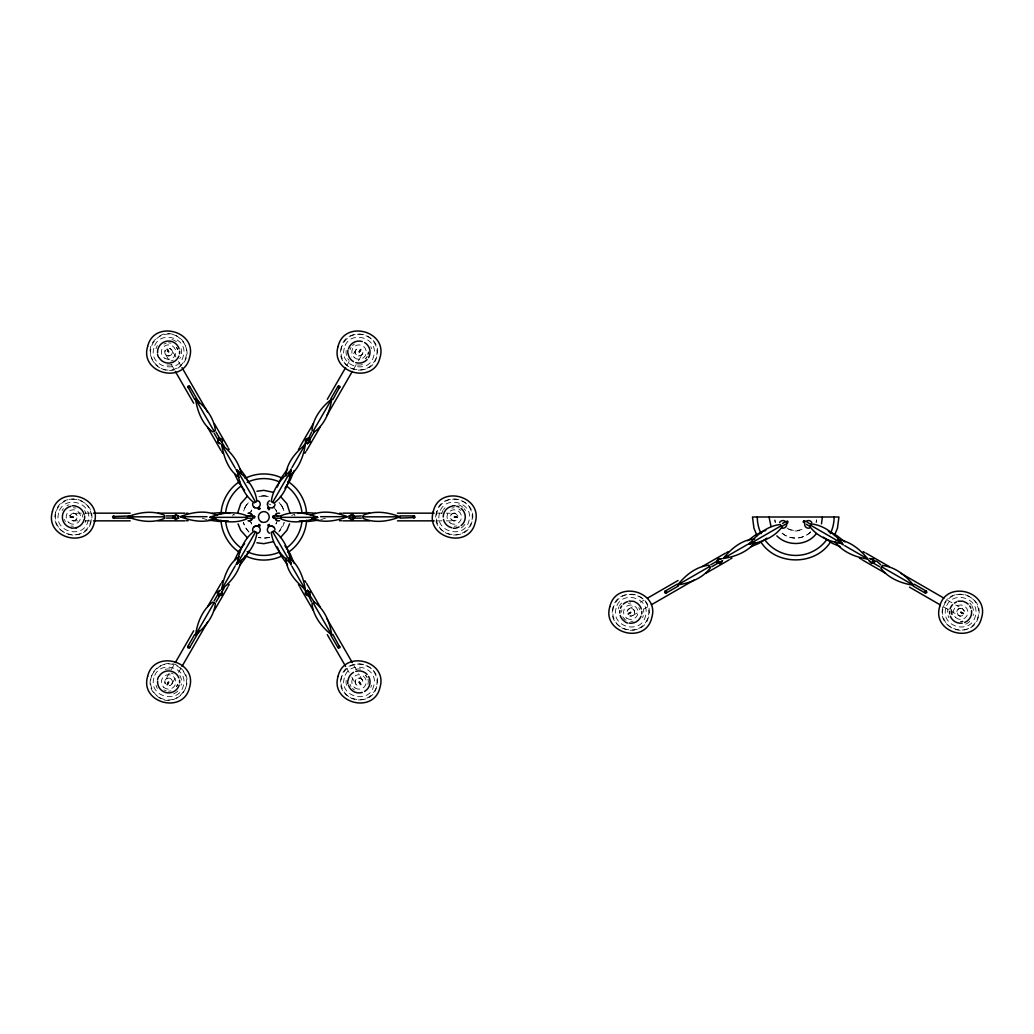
<?xml version="1.0" encoding="UTF-8"?>
<svg xmlns="http://www.w3.org/2000/svg" width="1034" height="1034" viewBox="0 0 1034 1034"><rect width="100%" height="100%" fill="white"/><g stroke="black" fill="none" stroke-linecap="round" stroke-linejoin="round"><path stroke-width="0.75" stroke-dasharray="5 3.75" d="M368.285 352.077L367.975 354.481A9.332 9.332 0 0 0 368.363 352.077L367.975 349.686M367.975 684.314L368.285 681.923A9.332 9.332 0 0 0 368.039 679.506L368.285 681.923M621.524 612.218L621.848 609.814M816.472 519.74L816.123 522.48A21.132 21.132 0 0 0 816.653 519.766M951.668 609.814L952.598 616.846M232.663 515.992L233.322 514.299M169.201 673.173L164.884 680.928L165.272 683.836A3.839 3.839 0 0 1 166.978 678.433A3.839 3.839 0 0 1 172.213 680.605A3.839 3.839 0 0 1 169.589 685.632L171.928 683.836L175.858 677.024M171.928 683.836C174.552 679.661 167.573 675.629 165.272 679.997M176.62 686.55L177.538 684.314A9.332 9.332 0 0 1 176.672 686.589M250.758 512.257L251.689 510.008A13.998 13.998 0 0 0 250.655 512.218M277.332 520.632L275.936 524.005A13.998 13.998 0 0 0 276.97 521.795M350.087 349.686L351.004 347.45M355.696 350.164C352.31 356.459 364.382 358.048 362.74 351.082A3.839 3.839 0 0 1 360.026 355.799A3.839 3.839 0 0 1 355.321 353.072A3.839 3.839 0 0 1 358.035 348.368L355.696 350.164L351.767 356.976M171.192 669.748L173.867 665.095M347.101 365.067L349.117 361.577M178.507 672.423L180.523 668.933M353.757 368.905L356.433 364.252M358.423 360.827L362.352 354.003M155.63 339.113C138.336 355.14 165.53 382.334 181.557 365.054C198.218 349.815 173.35 322.698 156.897 338.144M279.594 530.856L284.221 522.48A21.132 21.132 0 0 1 278.753 531.954M352.478 345.537L354.391 344.063M628.866 608.884L627.082 611.223A3.839 3.839 0 0 1 631.787 608.509C636.595 609.608 634.514 617.388 629.796 615.928A3.839 3.839 0 0 0 634.501 613.214A3.839 3.839 0 0 0 631.787 608.509L628.866 608.884L635.69 604.955M640.279 602.305L643.768 600.289M632.705 615.54L639.529 611.611M644.117 608.961L647.607 606.945M291.691 515.462L293.953 514.493M163.954 344.063L166.19 343.133M170.985 361.034L173.221 360.103M325.49 518.202L320.618 519.663M81.259 513.161L72.393 513.291L69.666 516.005A3.839 3.839 0 0 1 75.004 513.523A3.839 3.839 0 0 1 76.529 519.21A3.839 3.839 0 0 1 70.661 519.727L73.388 520.852L81.259 520.852M73.388 520.852C78.313 521.033 78.313 512.98 73.388 513.161M451.845 508.056L454.249 507.746M269.279 537.422L263.812 538.132L258.345 537.422A21.132 21.132 0 0 0 273.157 535.961M454.249 513.161C447.102 513.368 451.755 524.626 456.963 519.727A3.839 3.839 0 0 1 451.095 519.21A3.839 3.839 0 0 1 452.621 513.523A3.839 3.839 0 0 1 457.959 516.005L455.244 513.291L446.365 513.161M454.249 526.267L456.64 525.957M628.388 603.274L630.792 602.951M630.792 621.486L633.183 621.163M168.594 691.177L170.998 690.867M85.215 513.161L90.591 513.161M437.033 513.161L442.41 513.161M85.215 520.852L90.591 520.852M437.033 520.852L442.41 520.852M446.365 520.852L454.249 520.852M168.594 342.823L170.985 343.133M73.388 507.746L75.779 508.056M70.984 525.957L73.388 526.267M207.02 519.663L202.134 518.202M788.709 529.124L795.702 530.998L802.707 529.124A13.998 13.998 0 0 1 785.801 526.901M962.538 608.884C954.382 605.329 956.372 620.478 963.339 614.933A3.839 3.839 0 0 1 957.471 614.416A3.839 3.839 0 0 1 958.996 608.729A3.839 3.839 0 0 1 964.334 611.223L962.538 608.884L955.713 604.955M170.998 672.966L173.234 673.897M163.967 689.936L166.203 690.867M233.671 514.493L234.808 514.971M947.635 600.289L952.288 602.977M943.796 606.945L948.449 609.633M950.737 610.952L958.699 615.54M458.876 508.987L460.802 510.46M352.478 688.463L354.391 689.936M156.897 695.856C173.363 711.302 198.231 684.185 181.557 668.946C165.543 651.666 138.349 678.86 155.63 694.887M622.765 616.846L624.239 618.771M175.858 356.976L171.915 350.164L169.589 348.368A3.839 3.839 0 0 1 172.2 353.395A3.839 3.839 0 0 1 166.965 355.567A3.839 3.839 0 0 1 165.259 350.164L164.884 353.072L169.201 360.827M165.259 354.003C167.573 358.371 174.552 354.339 171.915 350.164M273.713 507.112L275.936 510.008A13.998 13.998 0 0 1 276.97 512.218M362.352 679.997C358.591 673.909 351.172 683.577 358.022 685.632A3.839 3.839 0 0 1 355.308 680.928A3.839 3.839 0 0 1 360.013 678.201A3.839 3.839 0 0 1 362.74 682.918L362.352 679.997L358.41 673.173M178.507 361.577L180.523 365.067M353.744 665.095L356.433 669.748M171.179 364.252L173.867 368.905M347.088 668.933L349.104 672.423M351.754 677.024L355.696 683.836M294.315 514.299L294.961 515.992M638.805 607.591L639.736 609.814M350.074 684.314L351.004 686.55M275.936 510.008L276.866 512.257M250.758 521.756L251.689 524.005A13.998 13.998 0 0 1 250.655 521.795M176.607 347.45L177.538 349.686A9.332 9.332 0 0 0 176.672 347.411M64.431 519.404L65.362 521.64M774.931 519.74L775.293 522.48A21.132 21.132 0 0 1 774.75 519.766M82.332 514.609L82.642 517M181.118 348.729A12.977 12.977 0 0 1 179.826 358.565M171.954 364.614A12.977 12.977 0 0 1 165.233 364.614M156.056 348.729A12.977 12.977 0 0 1 157.349 345.589M171.954 339.553A12.977 12.977 0 0 1 177.77 342.9M371.555 685.271A12.977 12.977 0 0 1 370.779 687.403M346.493 685.271A12.977 12.977 0 0 1 346.493 678.562M355.67 669.386A12.977 12.977 0 0 1 362.378 669.386M267.431 503.48A13.998 13.998 0 0 1 270.805 504.876M362.391 364.614A12.977 12.977 0 0 1 355.67 364.614M349.091 360.427A12.977 12.977 0 0 1 347.786 358.565M346.493 355.438A12.977 12.977 0 0 1 346.493 348.729M370.792 346.597A12.977 12.977 0 0 1 371.555 348.729M179.838 675.435A12.977 12.977 0 0 1 181.131 685.271M177.77 691.1A12.977 12.977 0 0 1 171.954 694.447M157.362 688.411A12.977 12.977 0 0 1 156.056 685.271M165.233 669.386A12.977 12.977 0 0 1 171.954 669.386M464.873 524.445A12.977 12.977 0 0 1 458.682 529.201M441.712 513.652A12.977 12.977 0 0 1 443.004 510.512M443.612 509.568A12.977 12.977 0 0 1 445.072 507.823M458.682 504.812A12.977 12.977 0 0 1 463.426 507.823M464.188 508.663A12.977 12.977 0 0 1 465.481 510.512M85.912 520.361A12.977 12.977 0 0 1 85.137 522.493M62.143 510.512A12.977 12.977 0 0 1 63.449 508.663M66.9 505.768A12.977 12.977 0 0 1 68.942 504.812M84.62 510.512A12.977 12.977 0 0 1 85.912 513.652M643.329 615.579A12.977 12.977 0 0 1 642.553 617.699M618.254 608.858A12.977 12.977 0 0 1 619.03 606.725M619.547 605.73A12.977 12.977 0 0 1 621.615 603.042M643.329 608.858A12.977 12.977 0 0 1 643.768 612.218M626.126 620.297A9.332 9.332 0 0 1 624.187 618.81M971.857 605.73A12.977 12.977 0 0 1 973.149 615.579M969.789 621.395A12.977 12.977 0 0 1 963.972 624.756M948.863 617.699A12.977 12.977 0 0 1 948.088 615.579M947.635 612.218A12.977 12.977 0 0 1 948.088 608.858M969.789 603.042A12.977 12.977 0 0 1 971.249 604.774M951.603 614.635A9.332 9.332 0 0 1 951.603 609.802M55.668 512.257C48.714 534.785 85.861 544.737 91.095 521.756C98.049 499.228 60.903 489.276 55.668 512.257M58.692 513.071C52.915 531.747 83.728 540.006 88.071 520.942C93.848 502.266 63.035 494.006 58.692 513.071M153.898 348.148C148.133 366.824 178.934 375.083 183.276 356.019C189.054 337.342 158.241 329.083 153.898 348.148M153.911 677.981C148.133 696.658 178.947 704.917 183.289 685.852C189.054 667.176 158.254 658.917 153.911 677.981M341.31 347.334C334.357 369.862 371.503 379.814 376.738 356.833C383.692 334.305 346.545 324.353 341.31 347.334M344.335 348.148C338.57 366.824 369.371 375.083 373.713 356.019C379.491 337.342 348.678 329.083 344.335 348.148M341.31 677.167C334.357 699.695 371.503 709.647 376.738 686.666C383.692 664.138 346.545 654.186 341.31 677.167M344.335 677.981C338.557 696.658 369.371 704.917 373.713 685.852C379.478 667.176 348.678 658.917 344.335 677.981M436.529 512.257C429.575 534.785 466.722 544.737 471.956 521.756C478.91 499.228 441.764 489.276 436.529 512.257M439.553 513.071C433.789 531.747 464.589 540.006 468.932 520.942C474.709 502.266 443.896 494.006 439.553 513.071M613.072 607.475C606.118 629.99 643.264 639.943 648.499 616.962C655.453 594.447 618.306 584.494 613.072 607.475M616.096 608.276C610.331 626.966 641.132 635.212 645.474 616.161C651.252 597.471 620.439 589.225 616.096 608.276M942.905 607.475C935.951 629.99 973.097 639.943 978.332 616.962C985.286 594.447 948.139 584.494 942.905 607.475M945.929 608.276C940.152 626.966 970.965 635.212 975.308 616.161C981.085 597.471 950.272 589.225 945.929 608.276M245.51 506.44L243.391 511.533A21.132 21.132 0 0 1 248.871 502.059L245.51 506.44M367.044 356.717L365.584 358.63A9.332 9.332 0 0 0 367.109 356.743M810.643 531.954C802.694 539.994 788.709 539.994 780.76 531.954A21.132 21.132 0 0 0 810.643 531.954M263.812 495.868L258.345 496.591A21.132 21.132 0 0 1 269.279 496.591L263.812 495.868M963.016 621.163L960.612 621.486A9.332 9.332 0 0 0 963.029 621.227M282.114 506.44L278.753 502.059A21.132 21.132 0 0 1 284.221 511.533L282.114 506.44M367.044 677.283L365.571 675.37A9.332 9.332 0 0 1 367.109 677.257M248.871 531.954L245.51 527.573L243.391 522.48A21.132 21.132 0 0 0 248.871 531.954M155.837 364.834A18.043 18.043 0 0 0 186.017 356.756A18.043 18.043 0 0 0 163.928 334.654A18.043 18.043 0 0 0 155.837 364.834M164.923 358.333A7.251 7.251 0 0 0 175.832 352.142A7.251 7.251 0 0 0 165.013 345.783A7.251 7.251 0 0 0 164.923 358.333M350.009 697.536A18.043 18.043 0 0 0 377.061 681.923A18.043 18.043 0 0 0 350.009 666.297A18.043 18.043 0 0 0 350.009 697.536M354.985 687.933A7.251 7.251 0 0 0 366.256 682.401A7.251 7.251 0 0 0 355.825 675.409A7.251 7.251 0 0 0 354.985 687.933M350.009 367.703A18.043 18.043 0 0 0 377.061 352.077A18.043 18.043 0 0 0 350.009 336.464A18.043 18.043 0 0 0 350.009 367.703M354.468 357.712A7.251 7.251 0 0 0 366.178 353.214A7.251 7.251 0 0 0 356.433 345.317A7.251 7.251 0 0 0 354.468 357.712M159.572 697.536A18.043 18.043 0 0 0 186.637 681.923A18.043 18.043 0 0 0 159.572 666.297A18.043 18.043 0 0 0 159.572 697.536M163.708 687.274A7.251 7.251 0 0 0 175.677 683.474A7.251 7.251 0 0 0 166.409 675.008A7.251 7.251 0 0 0 163.708 687.274M445.227 532.626A18.043 18.043 0 0 0 472.279 517A18.043 18.043 0 0 0 445.227 501.387A18.043 18.043 0 0 0 445.227 532.626M450.113 522.958A7.251 7.251 0 0 0 461.461 517.607A7.251 7.251 0 0 0 451.147 510.447A7.251 7.251 0 0 0 450.113 522.958M60.631 529.757A18.043 18.043 0 0 0 90.811 521.679A18.043 18.043 0 0 0 68.709 499.577A18.043 18.043 0 0 0 60.631 529.757M68.903 522.7A7.251 7.251 0 0 0 80.562 518.034A7.251 7.251 0 0 0 70.687 510.279A7.251 7.251 0 0 0 68.903 522.7M621.77 627.845A18.043 18.043 0 0 0 648.822 612.218A18.043 18.043 0 0 0 621.77 596.592A18.043 18.043 0 0 0 621.77 627.845M626.759 618.242A7.251 7.251 0 0 0 638.017 612.71A7.251 7.251 0 0 0 627.599 605.717A7.251 7.251 0 0 0 626.759 618.242M947.868 624.975A18.043 18.043 0 0 0 978.035 616.884A18.043 18.043 0 0 0 955.946 594.796A18.043 18.043 0 0 0 947.868 624.975M955.726 617.569A7.251 7.251 0 0 0 967.695 613.769A7.251 7.251 0 0 0 958.428 605.317A7.251 7.251 0 0 0 955.726 617.569"/><path stroke-width="1.5" d="M84.594 518.603L84.659 516.069M258.022 507.759L259.03 509.503M260.051 508.56L259.107 507.293M268.426 526.552L267.793 525.104L269.241 524.484M269.254 524.496L269.383 526.487A3.839 3.839 0 0 1 275.031 529.796M786.784 523.062C787.727 524.419 789.11 519.275 786.163 521.64M719.095 561.901L717.312 563.052M347.734 352.84L347.851 350.306M252.929 517.582L254.623 517.969L254.416 516.095M221.005 513.808C221.69 500.921 228.824 488.565 239.642 481.534M237.678 512.864L240.715 503.674L247.165 496.449M306.62 520.205C305.935 533.092 298.8 545.435 287.982 552.479M821.461 523.902L822.379 517M195.594 634.811C197.365 622.546 202.431 609.698 212.694 602.137L215.356 603.675C213.922 616.342 205.339 627.147 195.594 634.811L214.025 602.9M241.258 560.467C238.802 572.086 230.996 582 221.78 589.173C223.59 577.153 228.708 562.897 239.319 556.744M237.148 563.853C238.919 551.574 243.972 538.74 254.235 531.166L256.897 532.704C255.476 545.37 246.88 556.176 237.148 563.853L255.566 531.928M291.045 470.483C289.274 482.749 284.208 495.596 273.958 503.17L271.296 501.632C272.717 488.953 281.3 478.147 291.045 470.483L272.627 502.395M285.979 475.911C286.017 463.646 295.802 452.091 305.301 444.504C303.595 456.421 298.774 468.738 289.197 476.454M331.733 399.021C329.962 411.286 324.896 424.134 314.646 431.708L311.984 430.17C313.405 417.49 321.988 406.685 331.733 399.021L313.315 430.932M173.466 516.599L175.78 514.557L178.404 516.302M218.704 596.075L219.841 595.119M307.886 439.915L311.622 432.018M267.767 508.159L268.775 509.568M309.735 438.39L307.382 443.935M722.262 561.216C719.47 568.61 713.434 556.835 720.982 558.787M924.861 591.849L925.546 593.193L926.891 592.469L926.425 591.215L914.172 584.145M716.64 561.876L718.41 560.958M189.649 387.194L189.054 385.824L187.645 386.445L194.78 399.615M337.963 646.806L338.557 648.176L339.966 647.555L332.845 634.385M277.28 487.04L280.757 478.69L287.568 469.009M157.543 679.48L158.357 677.089M294.057 470.793L290.14 480.293L284.932 488.229M272.64 516.871L273.222 516.095M874.221 561.785L873.484 558.864L870.201 558.825M272.692 516.612L273.7 518.215M349.182 516.418C355.877 508.793 355.412 525.724 349.156 517.62M221.754 582.426L222.737 580.72M234.692 559.937L239.1 550.838L244.606 543.651M229.16 584.443L228.178 586.136M298.464 449.557L299.446 447.864M305.87 451.574L304.888 453.28M289.572 523.902L286.909 530.339L280.46 537.564M834.373 535.638L837.462 528.193L838.936 517L752.481 517L753.941 528.193L757.03 535.638M248.884 551.07L245.187 558.153L240.056 564.991M194.78 634.385L187.71 646.638L188.123 648.098L189.597 647.723L199.355 630.818M189.597 647.723L189.661 646.806M216.003 601.982L224.016 588.333M332.845 399.615L339.966 386.445L338.557 385.824L337.963 387.194M267.806 508.159L268.426 507.448M220.423 590.168C218.859 590.569 216.3 596.993 219.712 595.558M219.958 595.364L219.557 593.852L218.058 594.266M307.744 438.972L309.709 438.674L308.714 440.394M803.276 521.537L804.142 520.761L805.344 521.459M167.779 683.642C165.582 687.778 170.455 678.64 167.87 683.448M178.378 518.034L175.522 519.65L173.428 517.491M307.886 594.085L311.609 601.982M874.157 561.94L871.507 563.388L869.258 561.01M259.973 508.78L258.332 509.284M309.735 595.61L307.382 590.065M175.328 662.574L193.655 630.818M207.627 606.622L220.966 583.525M300.002 446.623L313.341 423.539M327.313 399.331L345.64 367.587M214.116 600.896L217.683 594.705M330.958 398.529L338.028 386.277M303.789 445.783L307.848 438.752M221.78 589.173L235.145 566.025M235.881 564.745L237.29 562.302M237.962 561.139L238.557 560.092M289.106 472.538L289.791 471.375M290.464 470.212L291.2 468.932M291.937 467.652L305.301 444.504M309.799 439.528L314.336 431.669M181.984 666.413L207.537 622.158M214.284 610.461L227.622 587.377M306.659 450.475L319.997 427.378M326.744 415.681L352.297 371.426M835.575 541.273L835.188 541.945C842.762 552.208 855.596 557.274 867.875 559.045C860.443 549.571 850.103 541.325 837.954 539.425M172.781 516.535L174.19 516.018M354.856 517.478L348.885 518.202M114.451 517.478L113.042 517.982L112.551 516.535L131.589 515.914M413.173 516.535L414.582 516.018L415.086 517.478L399.99 518.099M274.708 517.582L273.467 518.176M175.017 517.582L174.022 518.202L172.781 517.478M359.987 350.694C357.131 355.334 362.598 346.545 360.116 350.513M924.965 591.629L926.425 591.215M755.169 542.385C747.44 551.962 735.122 556.783 723.218 558.489C730.792 548.989 742.36 539.205 754.613 539.179M339.915 387.362L338.661 387.84M307.912 438.442L308.675 437.925M187.71 646.638L188.718 646.121M816.253 533.66C807.179 545.978 787.417 546.715 776.844 535.858M830.199 542.462C814.908 565.688 776.495 565.688 761.205 542.462M309.657 594.821L310.239 592.146L307.421 590.479M677.722 584.921C685.4 575.188 696.205 566.593 708.872 565.171L710.41 567.834C702.836 578.096 690.001 583.15 677.722 584.921L709.647 566.503M749.185 544.233C756.862 534.5 767.667 525.905 780.334 524.484L781.872 527.146C774.298 537.409 761.463 542.462 749.185 544.233L781.109 525.815M218.277 438.959L217.592 441.815L219.79 443.444M221.858 442.63C224.236 440.264 220.203 436.671 218.096 439.114M721.538 558.67C720 558.231 714.559 562.509 718.229 562.987M353.072 516.328C355.05 514.79 355.076 519.507 353.072 517.685M352.736 516.431L361.318 515.914M747.724 540.756L754.549 535.625L763.027 531.36M269.241 509.516L269.396 507.526A3.839 3.839 0 0 0 275.031 504.217M259.03 524.535L258.022 526.241M259.12 526.707L260.064 525.686L259.508 524.639M726.566 552.634L728.272 551.652M731.982 558.076L730.275 559.058M766.944 538.119L758.995 543.328L751.136 546.676M677.231 584.145L664.991 591.215L664.616 592.689L666.077 593.102L678.317 586.032M666.077 593.102L666.542 591.849M306.361 590.892C303.492 592.74 306.839 597.225 309.425 595.041M629.215 613.304C625.247 615.786 634.036 610.318 629.396 613.188M253.227 516.25L254.907 516.638M273.028 516.25L274.579 516.405L273.713 516.018M251.443 520.012L249.039 520.852M272.86 507.681L273.583 507.216M254.028 526.784L256.432 525.944M276.181 514.001L276.905 513.549M239.306 477.256C228.708 471.103 223.59 456.847 221.767 444.827C230.996 452 238.802 461.914 241.245 473.533M285.979 558.089C286.004 570.354 295.789 581.909 305.288 589.496C303.595 577.579 298.761 565.262 289.184 557.546M647.555 598.104L678.046 580.501M702.241 566.529L725.338 553.19M710.72 564.81L717.144 561.1M782.479 523.501L784.392 522.39M723.218 558.489L747.634 544.388M748.913 543.651L750.089 542.979M751.253 542.307L752.287 541.7M711.819 566.697L718.165 563.026M718.552 562.935L722.637 560.57M781.846 526.396L785.491 524.29M651.394 604.761L694.396 579.932M706.08 573.185L729.177 559.846M874.299 562.935L872.657 561.979M803.702 520.955L804.646 520.813M269.473 509.387L268.75 509.594M872.89 560.893L874.777 561.876M216.016 518.719C204.538 523.152 191.458 521.175 180.291 516.69C191.704 512.166 205.986 509.801 217.14 515.41M664.991 591.215L666.452 591.629M728.505 557.067L727.212 556.822M245.174 478.328C256.678 472.486 270.947 472.486 282.45 478.328M273.286 541.7L263.812 543.677L256.91 542.772M282.45 555.672C270.947 561.527 256.678 561.527 245.174 555.672M127.673 516.832C139.189 512.231 152.838 510.201 164.535 515.294L164.535 518.37C152.838 523.475 139.189 521.446 127.673 516.832L164.535 516.832M209.902 517.336C221.418 512.735 235.067 510.693 246.764 515.798L246.764 518.874C235.067 523.967 221.418 521.937 209.902 517.336L246.764 517.336M317.722 517.336C306.206 521.937 292.557 523.967 280.873 518.874L280.873 515.798C292.557 510.693 306.206 512.735 317.722 517.336L280.873 517.336M310.484 515.41C321.652 509.801 335.921 512.166 347.334 516.69C336.179 521.175 323.099 523.152 311.609 518.719M399.951 516.832C388.435 521.446 374.786 523.475 363.102 518.37L363.102 515.294C374.786 510.201 388.435 512.231 399.951 516.832L363.102 516.832M166.306 518.099L174.19 517.982M764.397 530.92L765.755 530.468M804.478 522.971L803.237 522.028M297.895 513.394L305.469 512.528L315.551 513.252M338.661 646.16L339.915 646.638M76.8 527.792L71.785 528.206M318.95 520.089L308.765 521.446L299.291 520.916M219.803 590.556C212.048 593.968 225.231 599.087 221.871 591.37M212.073 513.252L222.155 512.528L229.742 513.394M186.12 513.291L188.085 513.291M188.085 520.722L186.12 520.722M339.54 513.291L341.504 513.291M341.504 520.722L339.54 520.722M256.91 491.24L263.812 490.336L273.286 492.313M228.346 520.916L218.859 521.446L208.687 520.089M958.014 601.206L963.055 601.168M178.753 516.018C177.628 514.854 170.778 515.85 173.725 518.099M71.475 517.168C66.796 517.323 77.149 516.987 71.695 517.142M629.021 601.038L634.036 601.374M258.784 524.509L259.702 524.82M452.646 505.794L455.18 505.729M453.319 528.284L455.852 528.206M93.499 513.161L130.168 513.161M158.112 513.161L184.776 513.161M342.849 513.161L369.526 513.161M397.47 513.161L434.125 513.161M166.306 515.914L173.725 515.914M247.113 515.979L250.81 515.979M276.815 515.979L280.511 515.979M399.99 515.914L414.13 515.914M246.26 516.018L251.314 516.018M276.311 516.018L278.521 516.018M348.885 516.018L353.602 516.018M180.291 516.69L207.02 516.69M320.605 516.69L347.334 516.69M113.494 518.099L133.024 518.099M353.899 518.099L361.318 518.099M174.022 518.202L178.753 518.202M246.26 518.202L251.314 518.202M276.311 518.202L280.511 518.215M93.499 520.852L130.168 520.852M158.112 520.852L184.776 520.852M342.849 520.852L369.526 520.852M397.47 520.852L434.125 520.852M188.718 387.879L187.71 387.362M218.691 437.925L224.016 445.667M72.445 505.729L74.978 505.794M308.714 593.606L314.336 602.331M307.421 443.521L310.239 441.854L309.657 439.179M455.929 517.142C450.475 516.987 460.828 517.323 456.149 517.168M353.602 518.202L352.607 517.582M249.039 513.161L251.443 514.001M271.192 525.944L273.583 526.784M174.022 516.018L174.888 516.431M414.13 518.099L413.173 517.478M353.899 515.914L354.856 516.535M113.494 515.914L114.451 516.535M185.577 518.099L184.659 517.478M842.542 543.677C830.276 541.906 817.429 536.84 809.868 526.577L811.406 523.915C824.072 525.337 834.877 533.932 842.542 543.677L810.63 525.246M913.513 585.218C901.234 583.447 888.4 578.381 880.826 568.118L882.364 565.456C895.043 566.89 905.849 575.473 913.513 585.218L881.601 566.787M308.636 438.558C305.961 437.472 303.957 441.608 306.361 443.108M308.675 596.075L303.776 588.217M840.267 546.676L832.409 543.328L823.4 537.163M863.131 551.652L864.838 552.634M861.128 559.058L859.422 558.076M828.376 531.36L836.855 535.625L844.985 541.894M625.208 622.067L627.535 623.063M868.87 560.389C877.556 568.054 871.235 554.987 880.684 564.81M962.15 612.942C957.342 610.357 966.48 615.23 962.344 613.033M866.065 553.19L889.162 566.529M900.86 573.275L943.848 598.104M807.127 522.209L810.772 524.303M869.969 558.489L874.053 560.855M838.794 542.255L839.841 542.85M842.167 544.194L843.447 544.944M844.726 545.681L867.875 559.045M806.455 524.393L809.648 526.241M873.174 562.987L879.598 566.697M913.087 586.032L925.327 593.102M862.227 559.846L885.324 573.185M909.519 587.157L940.009 604.761M276.181 520.012L276.905 520.464M254.028 507.216L254.765 507.681M872.954 562.755L872.425 561.966M287.982 481.534C298.8 488.565 305.935 500.921 306.62 513.808M280.46 496.449L286.909 503.674L289.934 512.864M247.165 537.564L240.715 530.339L238.053 523.902M239.642 552.479C228.824 545.435 221.69 533.092 221.005 520.205M195.594 399.189C205.339 406.853 213.922 417.658 215.356 430.325L212.694 431.863C202.431 424.302 197.365 411.454 195.594 399.189L214.025 431.1M237.135 470.147C246.88 477.824 255.463 488.63 256.897 501.296L254.235 502.834C243.972 495.26 238.906 482.426 237.135 470.147L255.566 502.072M291.045 563.517C281.3 555.853 272.717 545.047 271.283 532.368L273.945 530.83C284.208 538.404 289.274 551.251 291.045 563.517L272.614 531.605M331.733 634.979C321.988 627.315 313.405 616.51 311.971 603.83L314.633 602.292C324.896 609.866 329.962 622.714 331.733 634.979L313.302 603.068M307.99 595.455L309.347 595.662L309.799 594.472M244.593 490.349L239.1 483.162L234.692 474.063M240.043 469.009L245.187 475.847L248.871 482.93M287.568 564.991L280.757 555.31L277.28 546.96M228.178 447.864L229.16 449.557M222.724 453.28L221.741 451.574M304.888 580.72L305.87 582.426M299.433 586.136L298.451 584.443M284.932 545.771L290.14 553.707L294.044 563.207M219.841 438.881C217.243 435.883 217.36 443.793 220.41 443.832M218.058 439.734L219.557 440.148L219.958 438.636M359.987 683.306C357.118 678.666 362.598 687.455 360.103 683.487M181.984 367.587L207.524 411.842M214.284 423.539L227.609 446.623M306.659 583.525L319.984 606.622M326.744 618.319L352.284 662.574M189.597 386.277L199.355 403.182M216.003 432.018L219.712 438.442M221.767 444.827L235.132 467.975M235.868 469.255L237.277 471.698M237.962 472.861L238.557 473.908M289.106 561.462L289.779 562.625M290.451 563.788L291.187 565.068M291.924 566.348L305.288 589.496M214.116 433.104L217.683 439.295M330.945 635.471L338.015 647.723M175.328 371.426L193.655 403.182M207.627 427.378L220.953 450.475M300.002 587.377L313.328 610.461M327.3 634.669L345.64 666.413M167.779 350.358C165.582 346.222 170.455 355.36 167.87 350.552M771.002 526.474L769.038 517M157.53 354.52L158.357 356.911M347.734 681.16L347.838 683.694M258.099 500.753A3.839 3.839 0 0 1 258.823 507.216M258.345 507.539A3.839 3.839 0 0 1 252.71 503.222M178.856 356.11A11.038 11.038 0 0 1 159.029 357.596M157.582 352.904A11.038 11.038 0 0 1 179.141 348.833M179.593 351.263A11.038 11.038 0 0 1 179.502 353.731M269.525 533.26A3.839 3.839 0 0 1 268.478 527.082M368.582 676.404A11.038 11.038 0 0 1 364.537 691.475M362.275 692.457A11.038 11.038 0 0 1 348.484 685.167M348.109 680.269A11.038 11.038 0 0 1 353.512 672.359M355.774 671.376A11.038 11.038 0 0 1 367.109 674.414M301.993 521.304A38.426 38.426 0 0 1 286.625 547.93M279.18 552.221A38.426 38.426 0 0 1 247.126 551.626M241 547.93A38.426 38.426 0 0 1 225.619 521.304M225.619 512.709A38.426 38.426 0 0 1 241 486.083M247.126 482.387A38.426 38.426 0 0 1 279.18 481.792M286.625 486.083A38.426 38.426 0 0 1 301.993 512.709M279.581 520.722A3.839 3.839 0 0 1 274.837 517.866M274.837 516.147A3.839 3.839 0 0 1 279.581 513.291M258.823 526.784A3.839 3.839 0 0 1 258.099 533.26M252.71 530.791A3.839 3.839 0 0 1 258.345 526.461M252.787 517.866A3.839 3.839 0 0 1 248.044 520.722M248.044 513.291A3.839 3.839 0 0 1 252.787 516.147M268.478 506.931A3.839 3.839 0 0 1 269.525 500.753M364.55 342.525A11.038 11.038 0 0 1 368.582 357.596M367.122 359.586A11.038 11.038 0 0 1 355.774 362.624M353.512 361.642A11.038 11.038 0 0 1 348.122 353.731M348.484 348.833A11.038 11.038 0 0 1 362.275 341.543M179.141 685.167A11.038 11.038 0 0 1 157.595 681.096M159.042 676.404A11.038 11.038 0 0 1 178.869 677.89M179.502 680.269A11.038 11.038 0 0 1 179.593 682.737M461.125 508.379A11.038 11.038 0 0 1 461.125 525.634M459.031 526.939A11.038 11.038 0 0 1 456.705 527.767M451.793 527.767A11.038 11.038 0 0 1 443.483 519.456M443.211 517A11.038 11.038 0 0 1 451.793 506.246M456.705 506.246A11.038 11.038 0 0 1 459.031 507.061M84.142 519.456A11.038 11.038 0 0 1 75.844 527.767M70.932 527.767A11.038 11.038 0 0 1 70.932 506.246M75.844 506.246A11.038 11.038 0 0 1 84.142 514.544M786.241 522.467A3.839 3.839 0 0 1 781.924 528.103M779.584 522.467A3.839 3.839 0 0 1 785.633 521.666M641.054 616.251A11.038 11.038 0 0 1 629.15 623.127M624.575 621.331A11.038 11.038 0 0 1 620.245 615.476M619.793 613.046A11.038 11.038 0 0 1 619.883 610.577M620.516 608.186A11.038 11.038 0 0 1 621.667 606.002M623.282 604.127A11.038 11.038 0 0 1 627.535 601.672M634.824 601.943A11.038 11.038 0 0 1 641.338 608.961M641.791 611.391A11.038 11.038 0 0 1 641.7 613.86M809.48 528.103A3.839 3.839 0 0 1 804.775 523.398M805.77 521.666A3.839 3.839 0 0 1 811.819 522.467M971.533 610.577A11.038 11.038 0 0 1 964.644 622.494M962.266 623.127A11.038 11.038 0 0 1 950.349 616.251M949.703 613.86A11.038 11.038 0 0 1 949.613 611.391M950.078 608.961A11.038 11.038 0 0 1 952.534 604.709M954.408 603.106A11.038 11.038 0 0 1 956.592 601.943M963.869 601.672A11.038 11.038 0 0 1 968.121 604.127M969.737 606.002A11.038 11.038 0 0 1 970.887 608.186M834.128 517A38.426 38.426 0 0 1 830.315 533.686M826.618 539.826A38.426 38.426 0 0 1 764.785 539.826M761.089 533.686A38.426 38.426 0 0 1 757.276 517M52.437 511.391C44.216 538.029 88.136 549.791 94.327 522.622C102.56 495.984 58.628 484.222 52.437 511.391M147.642 346.468C139.422 373.106 183.341 384.868 189.532 357.699C197.765 331.061 153.833 319.299 147.642 346.468M147.655 676.301C139.422 702.939 183.354 714.701 189.545 687.532C197.765 660.894 153.846 649.132 147.655 676.301M338.079 346.468C329.859 373.106 373.778 384.868 379.969 357.699C388.202 331.061 344.27 319.299 338.079 346.468M338.079 676.301C329.846 702.939 373.778 714.701 379.969 687.532C388.189 660.894 344.27 649.132 338.079 676.301M433.298 511.391C425.077 538.029 468.997 549.791 475.188 522.622C483.421 495.984 439.489 484.222 433.298 511.391M609.84 606.609C601.62 633.235 645.539 645.009 651.73 617.828C659.963 591.202 616.031 579.428 609.84 606.609M939.673 606.609C931.44 633.235 975.372 645.009 981.563 617.828C989.784 591.202 945.864 579.428 939.673 606.609M261.098 521.705A5.429 5.429 0 0 0 269.241 517A5.429 5.429 0 0 0 261.098 512.295A5.429 5.429 0 0 0 261.098 521.705"/></g></svg>
